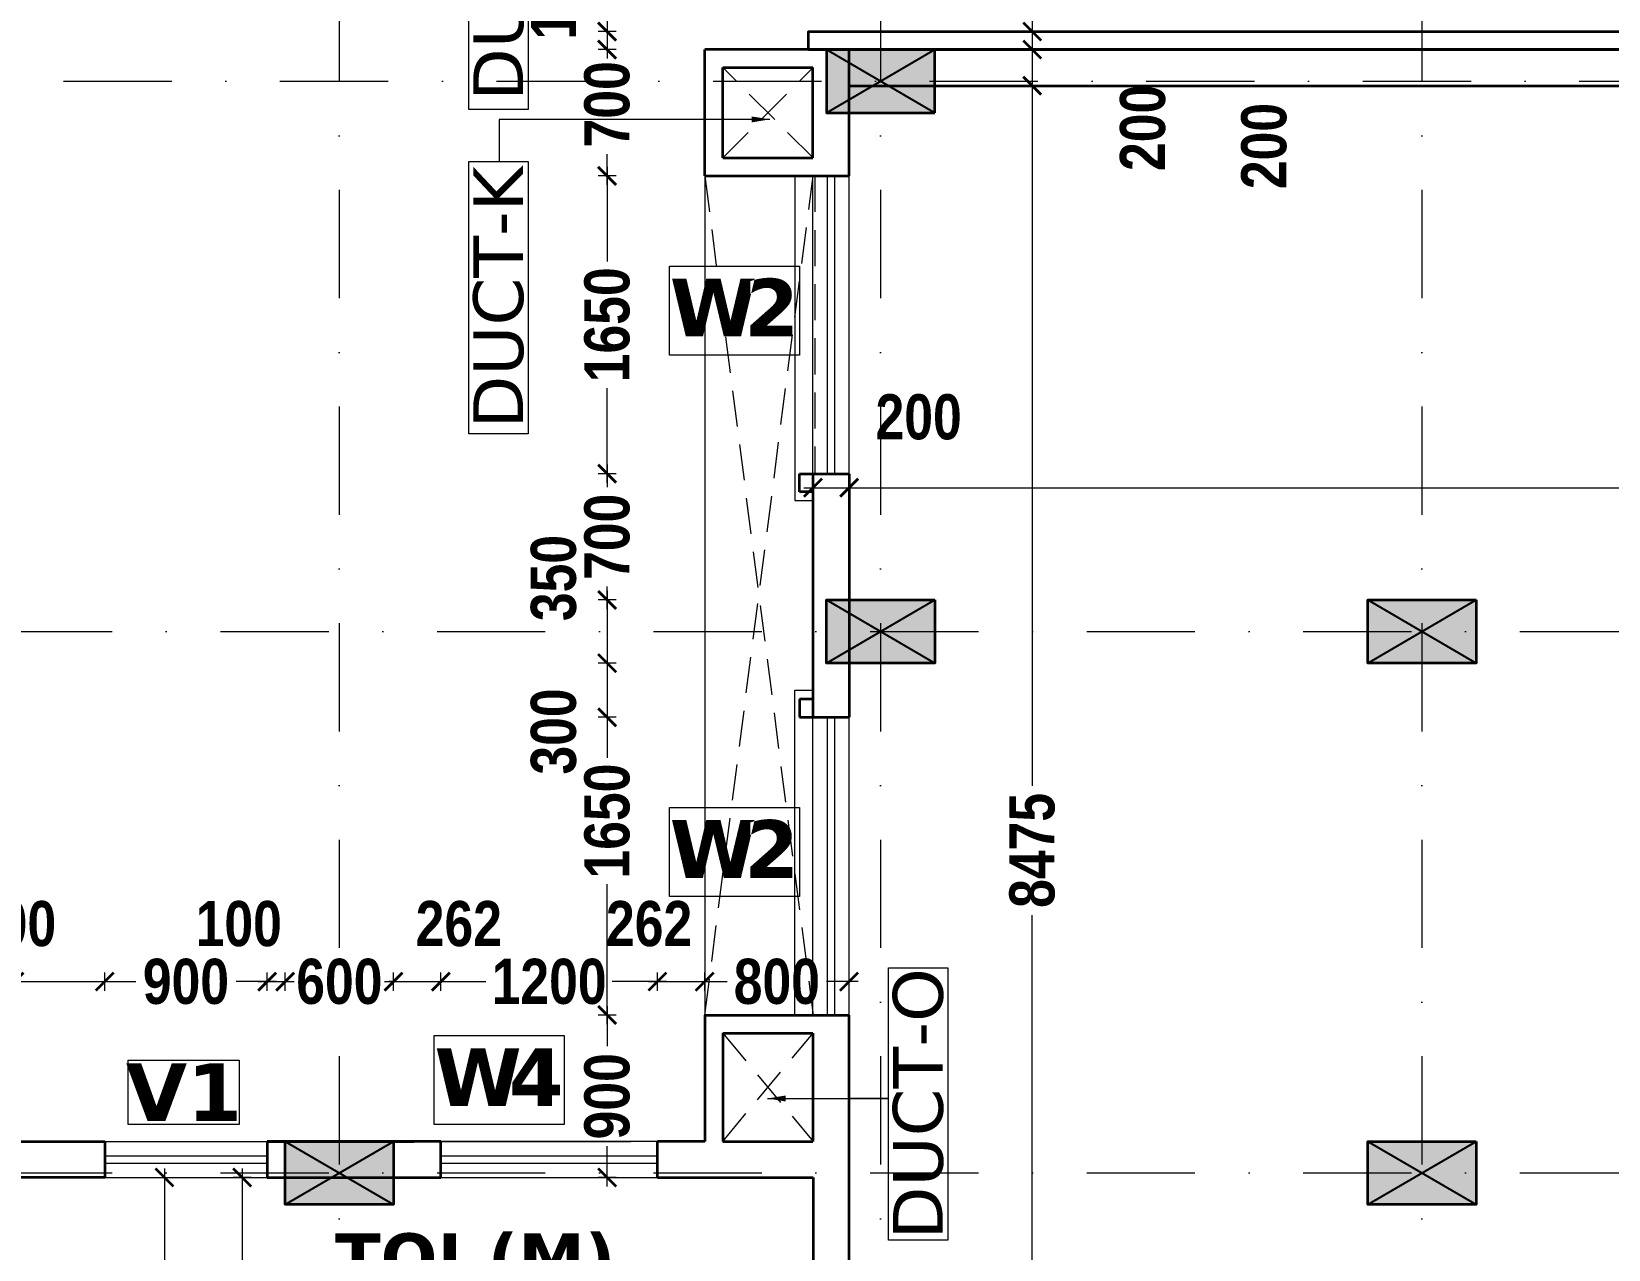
# Model space of a CAD drawing. Header units: millimetres. Extents: x -3092155 to 4513934, y -12317808 to 1850003.
# Drawn here: x -443220 to -434481, y -5722175 to -5715426 of the extents above; entities that cross this region are included whole.
import ezdxf

# ---------------------------------------------------------------- set-up
doc = ezdxf.new("R2010")
doc.units = ezdxf.units.MM
doc.header["$LTSCALE"] = 2
doc.header["$MEASUREMENT"] = 0
doc.header["$PDMODE"] = 34
doc.header["$PDSIZE"] = 500
doc.linetypes.add('DASHDOT', pattern=[1, 0.5, -0.25, 0, -0.25])
doc.linetypes.add('DASHED2', pattern=[0.375, 0.25, -0.125])
for name, color, linetype, lineweight in [('coloumn', 10, 'Continuous', 35), ('cornice', 12, 'Continuous', 25), ('D DIM', 250, 'Continuous', 9), ('DUCT', 37, 'Continuous', 35), ('expen. jt.', 130, 'Continuous', 35), ('glass', 5, 'Continuous', 15), ('GRID', 251, 'DASHDOT', 5), ('SILL', 74, 'Continuous', 9), ('TEXT', 7, 'Continuous', 13), ('VENTI', 162, 'Continuous', 5), ('W2', 162, 'Continuous', 5), ('w4', 162, 'Continuous', 5), ('WAll', 250, 'Continuous', 35)]:
    doc.layers.add(name, color=color, linetype=linetype, lineweight=lineweight)
doc.layers.add('DOT', color=7, linetype='DASHED2', lineweight=0, true_color=0x89067c)
doc.layers.add('duct text', color=7, linetype='Continuous', lineweight=5, true_color=0x30182a)
doc.styles.add('door', font='arial.ttf', dxfattribs={"height": 70})
doc.styles.add('INNER DIM', font='ARIALNB.TTF', dxfattribs={"height": 250})
doc.styles.add('style2', font='verdana.ttf')
doc.dimstyles.new('DOOR', dxfattribs={"dimtxt": 100, "dimasz": 100, "dimexe": 25, "dimexo": 50, "dimgap": 25, "dimtad": 0, "dimtih": 1, "dimtoh": 1, "dimdec": 0, "dimzin": 3, "dimdsep": 46, "dimtxsty": 'door', "dimblk": 'OBLIQUE', "dimcen": 200, "dimclrd": 256, "dimclre": 256, "dimclrt": 256, "dimadec": 0, "dimazin": 0, "dimtfac": 1, "dimtdec": 0, "dimtofl": 0, "dimtmove": 2, "dimatfit": 3, "dimfxl": 300, "dimfxlon": 1, "dimfrac": 1, "dimtolj": 1, "dimtzin": 0, "dimlwd": -1, "dimlwe": -1, "dimarcsym": 0})
doc.dimstyles.new('INNER DIM', dxfattribs={"dimscale": 0, "dimtxt": 250, "dimasz": 100, "dimexe": 50, "dimexo": 50, "dimgap": 50, "dimtad": 0, "dimdec": 0, "dimzin": 0, "dimdsep": 46, "dimtxsty": 'INNER DIM', "dimblk": 'ARCHTICK', "dimcen": 100, "dimdle": 50, "dimclrd": 256, "dimclre": 256, "dimclrt": 256, "dimadec": 0, "dimazin": 0, "dimtfac": 1, "dimtdec": 0, "dimtix": 1, "dimtmove": 2, "dimatfit": 3, "dimfxl": 50, "dimfxlon": 1, "dimtolj": 1, "dimtzin": 0, "dimlwd": -1, "dimlwe": -1, "dimarcsym": 1})

# ---------------------------------------------------------------- blocks, each defined once
blk = doc.blocks.new('_ArchTick')
at = {"color": 0, "linetype": 'ByBlock', "const_width": 0.15}
blk.add_lwpolyline([(-0.5, -0.5), (0.5, 0.5)], dxfattribs=at)
blk = doc.blocks.new('*D149')
at = {"layer": 'D DIM', "ltscale": 100, "transparency": 16777216}
for p, q in [((-440030, -5716176.2), (-440030, -5716701)), ((-439980, -5716226.2), (-440080, -5716226.2)), ((-440030, -5717926.2), (-440030, -5717401.5)), ((-439980, -5717876.2), (-440080, -5717876.2))]:
    blk.add_line(p, q, dxfattribs=at)
at = {"layer": 'Defpoints', "color": 0, "lineweight": 50, "ltscale": 100, "transparency": 16777216}
for p in [(-439488.5, -5716226.2), (-440030, -5717876.2), (-438888.9, -5717876.2)]:
    blk.add_point(p, dxfattribs=at)
at = {"layer": 'D DIM', "ltscale": 100, "transparency": 16777216, "xscale": 100, "yscale": 100, "zscale": 100}
for p, rotation in [((-440030, -5716226.2), 90), ((-440030, -5717876.2), 270)]:
    blk.add_blockref('_ArchTick', p, dxfattribs=dict(at, rotation=rotation))
at = {"layer": 'D DIM', "ltscale": 100, "transparency": 16777216, "insert": (-440030, -5717051.2), "char_height": 250, "attachment_point": 5, "rotation": 90, "style": 'INNER DIM'}
blk.add_mtext('\\A1;1650', dxfattribs=at)
blk = doc.blocks.new('*D150')
at = {"layer": 'D DIM', "ltscale": 100, "transparency": 16777216}
for p, q in [((-440030, -5717826.2), (-440030, -5717950.4)), ((-439980, -5717876.2), (-440080, -5717876.2)), ((-440030, -5718626.2), (-440030, -5718502.1)), ((-439980, -5718576.2), (-440080, -5718576.2))]:
    blk.add_line(p, q, dxfattribs=at)
at = {"layer": 'Defpoints', "color": 0, "lineweight": 50, "ltscale": 100, "transparency": 16777216}
for p in [(-438888.9, -5717876.2), (-440030, -5718576.2), (-438813.5, -5718576.2)]:
    blk.add_point(p, dxfattribs=at)
at = {"layer": 'D DIM', "ltscale": 100, "transparency": 16777216, "xscale": 100, "yscale": 100, "zscale": 100}
for p, rotation in [((-440030, -5717876.2), 90), ((-440030, -5718576.2), 270)]:
    blk.add_blockref('_ArchTick', p, dxfattribs=dict(at, rotation=rotation))
at = {"layer": 'D DIM', "ltscale": 100, "transparency": 16777216, "insert": (-440030, -5718226.2), "char_height": 250, "attachment_point": 5, "rotation": 90, "style": 'INNER DIM'}
blk.add_mtext('\\A1;700', dxfattribs=at)
blk = doc.blocks.new('*D151')
at = {"layer": 'D DIM', "ltscale": 100, "transparency": 16777216}
for p, q in [((-440030, -5718526.2), (-440030, -5718976.2)), ((-439980, -5718576.2), (-440080, -5718576.2)), ((-439980, -5718926.2), (-440080, -5718926.2))]:
    blk.add_line(p, q, dxfattribs=at)
at = {"layer": 'Defpoints', "color": 0, "lineweight": 50, "ltscale": 100, "transparency": 16777216}
for p in [(-438813.5, -5718576.2), (-440030, -5718926.2), (-438813.5, -5718926.2)]:
    blk.add_point(p, dxfattribs=at)
at = {"layer": 'D DIM', "ltscale": 100, "transparency": 16777216, "xscale": 100, "yscale": 100, "zscale": 100}
for p, rotation in [((-440030, -5718576.2), 90), ((-440030, -5718926.2), 270)]:
    blk.add_blockref('_ArchTick', p, dxfattribs=dict(at, rotation=rotation))
at = {"layer": 'D DIM', "ltscale": 100, "transparency": 16777216, "insert": (-440326.3, -5718454.5), "char_height": 250, "attachment_point": 5, "rotation": 90, "style": 'INNER DIM'}
blk.add_mtext('\\A1;350', dxfattribs=at)
blk = doc.blocks.new('*D152')
at = {"layer": 'D DIM', "ltscale": 100, "transparency": 16777216}
for p, q in [((-440030, -5718876.2), (-440030, -5719276.2)), ((-439980, -5718926.2), (-440080, -5718926.2)), ((-439980, -5719226.2), (-440080, -5719226.2))]:
    blk.add_line(p, q, dxfattribs=at)
at = {"layer": 'Defpoints', "color": 0, "lineweight": 50, "ltscale": 100, "transparency": 16777216}
for p in [(-438813.5, -5718926.2), (-440030, -5719226.2), (-438888.5, -5719226.2)]:
    blk.add_point(p, dxfattribs=at)
at = {"layer": 'D DIM', "ltscale": 100, "transparency": 16777216, "xscale": 100, "yscale": 100, "zscale": 100}
for p, rotation in [((-440030, -5718926.2), 90), ((-440030, -5719226.2), 270)]:
    blk.add_blockref('_ArchTick', p, dxfattribs=dict(at, rotation=rotation))
at = {"layer": 'D DIM', "ltscale": 100, "transparency": 16777216, "insert": (-440326.3, -5719304.9), "char_height": 250, "attachment_point": 5, "rotation": 90, "style": 'INNER DIM'}
blk.add_mtext('\\A1;300', dxfattribs=at)
blk = doc.blocks.new('*D153')
at = {"layer": 'D DIM', "ltscale": 100, "transparency": 16777216}
for p, q in [((-439980, -5719226.2), (-440080, -5719226.2)), ((-440030, -5719176.2), (-440030, -5719451)), ((-440030, -5720926.2), (-440030, -5720151.5)), ((-439980, -5720876.2), (-440080, -5720876.2))]:
    blk.add_line(p, q, dxfattribs=at)
at = {"layer": 'Defpoints', "color": 0, "lineweight": 50, "ltscale": 100, "transparency": 16777216}
for p in [(-438888.5, -5719226.2), (-440030, -5720876.2), (-439488.5, -5720876.2)]:
    blk.add_point(p, dxfattribs=at)
at = {"layer": 'D DIM', "ltscale": 100, "transparency": 16777216, "xscale": 100, "yscale": 100, "zscale": 100}
for p, rotation in [((-440030, -5719226.2), 90), ((-440030, -5720876.2), 270)]:
    blk.add_blockref('_ArchTick', p, dxfattribs=dict(at, rotation=rotation))
at = {"layer": 'D DIM', "ltscale": 100, "transparency": 16777216, "insert": (-440030, -5719801.2), "char_height": 250, "attachment_point": 5, "rotation": 90, "style": 'INNER DIM'}
blk.add_mtext('\\A1;1650', dxfattribs=at)
blk = doc.blocks.new('*D154')
at = {"layer": 'D DIM', "ltscale": 100, "transparency": 16777216}
for p, q in [((-440030, -5715376.2), (-440030, -5715576.2)), ((-439980, -5715426.2), (-440080, -5715426.2)), ((-439980, -5715526.2), (-440080, -5715526.2))]:
    blk.add_line(p, q, dxfattribs=at)
at = {"layer": 'Defpoints', "color": 0, "lineweight": 50, "ltscale": 100, "transparency": 16777216}
for p in [(-439488.5, -5715426.2), (-440030, -5715526.2), (-439488.5, -5715526.2)]:
    blk.add_point(p, dxfattribs=at)
at = {"layer": 'D DIM', "ltscale": 100, "transparency": 16777216, "xscale": 100, "yscale": 100, "zscale": 100}
for p, rotation in [((-440030, -5715426.2), 90), ((-440030, -5715526.2), 270)]:
    blk.add_blockref('_ArchTick', p, dxfattribs=dict(at, rotation=rotation))
at = {"layer": 'D DIM', "ltscale": 100, "transparency": 16777216, "insert": (-440326.3, -5715232.4), "char_height": 250, "attachment_point": 5, "rotation": 90, "style": 'INNER DIM'}
blk.add_mtext('\\A1;100', dxfattribs=at)
blk = doc.blocks.new('*D640')
at = {"layer": 'D DIM', "ltscale": 100, "transparency": 16777216}
for p, q in [((-443314.7, -5720741.1), (-443314.7, -5720641.1)), ((-442814.3, -5720741.1), (-442814.3, -5720641.1)), ((-443364.7, -5720691.1), (-442764.3, -5720691.1))]:
    blk.add_line(p, q, dxfattribs=at)
at = {"layer": 'Defpoints', "color": 0, "lineweight": 50, "ltscale": 100, "transparency": 16777216}
for p in [(-442814.3, -5720691.1), (-443314.7, -5721576.2), (-442814.3, -5721576.2)]:
    blk.add_point(p, dxfattribs=at)
at = {"layer": 'D DIM', "ltscale": 100, "transparency": 16777216, "xscale": 100, "yscale": 100, "zscale": 100, "rotation": 180}
blk.add_blockref('_ArchTick', (-443314.7, -5720691.1), dxfattribs=at)
at = {"layer": 'D DIM', "ltscale": 100, "transparency": 16777216, "xscale": 100, "yscale": 100, "zscale": 100}
blk.add_blockref('_ArchTick', (-442814.3, -5720691.1), dxfattribs=at)
at = {"layer": 'D DIM', "ltscale": 100, "transparency": 16777216, "insert": (-443322.4, -5720371), "char_height": 250, "attachment_point": 5, "style": 'INNER DIM'}
blk.add_mtext('\\A1;500', dxfattribs=at)
blk = doc.blocks.new('*D641')
at = {"layer": 'D DIM', "ltscale": 100, "transparency": 16777216}
for p, q in [((-442814.3, -5720741.1), (-442814.3, -5720641.1)), ((-441914.3, -5720741.1), (-441914.3, -5720641.1)), ((-442864.3, -5720691.1), (-442641.7, -5720691.1)), ((-441864.3, -5720691.1), (-442086.9, -5720691.1))]:
    blk.add_line(p, q, dxfattribs=at)
at = {"layer": 'Defpoints', "color": 0, "lineweight": 50, "ltscale": 100, "transparency": 16777216}
for p in [(-441914.3, -5720691.1), (-442814.3, -5721576.2), (-441914.3, -5721576.2)]:
    blk.add_point(p, dxfattribs=at)
at = {"layer": 'D DIM', "ltscale": 100, "transparency": 16777216, "xscale": 100, "yscale": 100, "zscale": 100, "rotation": 180}
blk.add_blockref('_ArchTick', (-442814.3, -5720691.1), dxfattribs=at)
at = {"layer": 'D DIM', "ltscale": 100, "transparency": 16777216, "xscale": 100, "yscale": 100, "zscale": 100}
blk.add_blockref('_ArchTick', (-441914.3, -5720691.1), dxfattribs=at)
at = {"layer": 'D DIM', "ltscale": 100, "transparency": 16777216, "insert": (-442364.3, -5720691.1), "char_height": 250, "attachment_point": 5, "style": 'INNER DIM'}
blk.add_mtext('\\A1;900', dxfattribs=at)
blk = doc.blocks.new('*D642')
at = {"layer": 'D DIM', "ltscale": 100, "transparency": 16777216}
for p, q in [((-441914.3, -5720741.1), (-441914.3, -5720641.1)), ((-441814.3, -5720741.1), (-441814.3, -5720641.1)), ((-441964.3, -5720691.1), (-441764.3, -5720691.1))]:
    blk.add_line(p, q, dxfattribs=at)
at = {"layer": 'Defpoints', "color": 0, "lineweight": 50, "ltscale": 100, "transparency": 16777216}
for p in [(-441814.3, -5720691.1), (-441914.3, -5721576.2), (-441814.3, -5721576.2)]:
    blk.add_point(p, dxfattribs=at)
at = {"layer": 'D DIM', "ltscale": 100, "transparency": 16777216, "xscale": 100, "yscale": 100, "zscale": 100, "rotation": 180}
blk.add_blockref('_ArchTick', (-441914.3, -5720691.1), dxfattribs=at)
at = {"layer": 'D DIM', "ltscale": 100, "transparency": 16777216, "xscale": 100, "yscale": 100, "zscale": 100}
blk.add_blockref('_ArchTick', (-441814.3, -5720691.1), dxfattribs=at)
at = {"layer": 'D DIM', "ltscale": 100, "transparency": 16777216, "insert": (-442071.7, -5720371), "char_height": 250, "attachment_point": 5, "style": 'INNER DIM'}
blk.add_mtext('\\A1;100', dxfattribs=at)
blk = doc.blocks.new('*D171')
at = {"layer": 'D DIM', "ltscale": 100, "transparency": 16777216}
for p, q in [((-441814.3, -5720741.1), (-441814.3, -5720641.1)), ((-441214.3, -5720741.1), (-441214.3, -5720641.1)), ((-441814.3, -5720691.1), (-441790.2, -5720691.1)), ((-441214.3, -5720691.1), (-441238.4, -5720691.1))]:
    blk.add_line(p, q, dxfattribs=at)
at = {"layer": 'Defpoints', "color": 0, "lineweight": 50, "ltscale": 100, "transparency": 16777216}
for p in [(-441214.3, -5720691.1), (-441814.3, -5721576.2), (-441214.3, -5721576.2)]:
    blk.add_point(p, dxfattribs=at)
at = {"layer": 'D DIM', "ltscale": 100, "transparency": 16777216, "insert": (-441514.3, -5720691.1), "char_height": 250, "attachment_point": 5, "style": 'INNER DIM'}
blk.add_mtext('\\A1;600', dxfattribs=at)
blk = doc.blocks.new('*D643')
at = {"layer": 'D DIM', "ltscale": 100, "transparency": 16777216}
for p, q in [((-441214.3, -5720741.1), (-441214.3, -5720641.1)), ((-440951.8, -5720741.1), (-440951.8, -5720641.1)), ((-441264.3, -5720691.1), (-440901.8, -5720691.1))]:
    blk.add_line(p, q, dxfattribs=at)
at = {"layer": 'Defpoints', "color": 0, "lineweight": 50, "ltscale": 100, "transparency": 16777216}
for p in [(-440951.8, -5720691.1), (-441214.3, -5721576.2), (-440951.8, -5721576.2)]:
    blk.add_point(p, dxfattribs=at)
at = {"layer": 'D DIM', "ltscale": 100, "transparency": 16777216, "xscale": 100, "yscale": 100, "zscale": 100, "rotation": 180}
blk.add_blockref('_ArchTick', (-441214.3, -5720691.1), dxfattribs=at)
at = {"layer": 'D DIM', "ltscale": 100, "transparency": 16777216, "xscale": 100, "yscale": 100, "zscale": 100}
blk.add_blockref('_ArchTick', (-440951.8, -5720691.1), dxfattribs=at)
at = {"layer": 'D DIM', "ltscale": 100, "transparency": 16777216, "insert": (-440852.3, -5720371), "char_height": 250, "attachment_point": 5, "style": 'INNER DIM'}
blk.add_mtext('\\A1;262', dxfattribs=at)
blk = doc.blocks.new('*D644')
at = {"layer": 'D DIM', "ltscale": 100, "transparency": 16777216}
for p, q in [((-440951.8, -5720741.1), (-440951.8, -5720641.1)), ((-439751.8, -5720741.1), (-439751.8, -5720641.1)), ((-441001.8, -5720691.1), (-440702, -5720691.1)), ((-439701.8, -5720691.1), (-440001.6, -5720691.1))]:
    blk.add_line(p, q, dxfattribs=at)
at = {"layer": 'Defpoints', "color": 0, "lineweight": 50, "ltscale": 100, "transparency": 16777216}
for p in [(-439751.8, -5720691.1), (-440951.8, -5721576.2), (-439751.8, -5721576.2)]:
    blk.add_point(p, dxfattribs=at)
at = {"layer": 'D DIM', "ltscale": 100, "transparency": 16777216, "xscale": 100, "yscale": 100, "zscale": 100, "rotation": 180}
blk.add_blockref('_ArchTick', (-440951.8, -5720691.1), dxfattribs=at)
at = {"layer": 'D DIM', "ltscale": 100, "transparency": 16777216, "xscale": 100, "yscale": 100, "zscale": 100}
blk.add_blockref('_ArchTick', (-439751.8, -5720691.1), dxfattribs=at)
at = {"layer": 'D DIM', "ltscale": 100, "transparency": 16777216, "insert": (-440351.8, -5720691.1), "char_height": 250, "attachment_point": 5, "style": 'INNER DIM'}
blk.add_mtext('\\A1;1200', dxfattribs=at)
blk = doc.blocks.new('*D645')
at = {"layer": 'D DIM', "ltscale": 100, "transparency": 16777216}
for p, q in [((-439751.8, -5720741.1), (-439751.8, -5720641.1)), ((-439489.7, -5720741.1), (-439489.7, -5720641.1)), ((-439801.8, -5720691.1), (-439439.7, -5720691.1))]:
    blk.add_line(p, q, dxfattribs=at)
at = {"layer": 'Defpoints', "color": 0, "lineweight": 50, "ltscale": 100, "transparency": 16777216}
for p in [(-439489.7, -5720691.1), (-439751.8, -5721576.2), (-439489.7, -5721576.2)]:
    blk.add_point(p, dxfattribs=at)
at = {"layer": 'D DIM', "ltscale": 100, "transparency": 16777216, "xscale": 100, "yscale": 100, "zscale": 100, "rotation": 180}
blk.add_blockref('_ArchTick', (-439751.8, -5720691.1), dxfattribs=at)
at = {"layer": 'D DIM', "ltscale": 100, "transparency": 16777216, "xscale": 100, "yscale": 100, "zscale": 100}
blk.add_blockref('_ArchTick', (-439489.7, -5720691.1), dxfattribs=at)
at = {"layer": 'D DIM', "ltscale": 100, "transparency": 16777216, "insert": (-439797.7, -5720371), "char_height": 250, "attachment_point": 5, "style": 'INNER DIM'}
blk.add_mtext('\\A1;262', dxfattribs=at)
blk = doc.blocks.new('TGTG')
at = {"layer": 'W2', "lineweight": 15, "ltscale": 0.1}
for p, q in [((-1113180.4, -7689731.8), (-1112459.8, -7689731.8)), ((-1113180.4, -7690225.8), (-1113180.4, -7689731.8)), ((-1112459.8, -7689731.8), (-1112459.8, -7690225.8)), ((-1112459.8, -7690225.8), (-1113180.4, -7690225.8))]:
    blk.add_line(p, q, dxfattribs=at)
at = {"layer": 'W2', "ltscale": 100, "insert": (-1113179.2, -7689802.3), "char_height": 320, "width": 715.003, "attachment_point": 1, "style": 'style2'}
blk.add_mtext('{\\fVerdana|b1|i0|c0|p34;\\T0.8;W2}', dxfattribs=at)
blk = doc.blocks.new('*D238')
at = {"layer": 'D DIM', "ltscale": 100, "transparency": 16777216}
for p, q in [((-438889.3, -5718003.9), (-438889.3, -5717903.9)), ((-438689.3, -5718003.9), (-438689.3, -5717903.9)), ((-438939.3, -5717953.9), (-438639.3, -5717953.9))]:
    blk.add_line(p, q, dxfattribs=at)
at = {"layer": 'Defpoints', "color": 0, "lineweight": 50, "ltscale": 100, "transparency": 16777216}
for p in [(-438689.3, -5717953.9), (-438889.3, -5718161.7), (-438689.3, -5718161.7)]:
    blk.add_point(p, dxfattribs=at)
at = {"layer": 'D DIM', "ltscale": 100, "transparency": 16777216, "xscale": 100, "yscale": 100, "zscale": 100, "rotation": 180}
blk.add_blockref('_ArchTick', (-438889.3, -5717953.9), dxfattribs=at)
at = {"layer": 'D DIM', "ltscale": 100, "transparency": 16777216, "xscale": 100, "yscale": 100, "zscale": 100}
blk.add_blockref('_ArchTick', (-438689.3, -5717953.9), dxfattribs=at)
at = {"layer": 'D DIM', "ltscale": 100, "transparency": 16777216, "insert": (-438304, -5717562.9), "char_height": 250, "attachment_point": 5, "style": 'INNER DIM'}
blk.add_mtext('\\A1;200', dxfattribs=at)
blk = doc.blocks.new('*D239')
at = {"layer": 'D DIM', "ltscale": 100, "transparency": 16777216}
for p, q in [((-438689.3, -5718003.9), (-438689.3, -5717903.9)), ((-425843.9, -5718003.9), (-425843.9, -5717903.9)), ((-438739.3, -5717953.9), (-432699.1, -5717953.9)), ((-425793.9, -5717953.9), (-431834.1, -5717953.9))]:
    blk.add_line(p, q, dxfattribs=at)
at = {"layer": 'Defpoints', "color": 0, "lineweight": 50, "ltscale": 100, "transparency": 16777216}
for p in [(-425843.9, -5717953.9), (-438689.3, -5718161.7), (-425843.9, -5718161.7)]:
    blk.add_point(p, dxfattribs=at)
at = {"layer": 'D DIM', "ltscale": 100, "transparency": 16777216, "xscale": 100, "yscale": 100, "zscale": 100, "rotation": 180}
blk.add_blockref('_ArchTick', (-438689.3, -5717953.9), dxfattribs=at)
at = {"layer": 'D DIM', "ltscale": 100, "transparency": 16777216, "xscale": 100, "yscale": 100, "zscale": 100}
blk.add_blockref('_ArchTick', (-425843.9, -5717953.9), dxfattribs=at)
at = {"layer": 'D DIM', "ltscale": 100, "transparency": 16777216, "insert": (-432266.6, -5717953.9), "char_height": 250, "attachment_point": 5, "style": 'INNER DIM'}
blk.add_mtext('\\A1;12845', dxfattribs=at)
blk = doc.blocks.new('*D730')
at = {"layer": 'D DIM', "ltscale": 100, "transparency": 16777216}
for p, q in [((-438689.1, 360.6), (-438689.1, 460.6)), ((998.8, 360.6), (998.8, 460.6)), ((1048.8, 410.6), (-438739.1, 410.6))]:
    blk.add_line(p, q, dxfattribs=at)
at = {"layer": 'Defpoints', "color": 0, "lineweight": 50, "ltscale": 100, "transparency": 16777216}
for p in [(-438689.1, 410.6), (998.8, 0), (-438689.1, -5723126.2)]:
    blk.add_point(p, dxfattribs=at)
at = {"layer": 'D DIM', "ltscale": 100, "transparency": 16777216, "xscale": 100, "yscale": 100, "zscale": 100, "rotation": 180}
blk.add_blockref('_ArchTick', (-438689.1, 410.6), dxfattribs=at)
at = {"layer": 'D DIM', "ltscale": 100, "transparency": 16777216, "xscale": 100, "yscale": 100, "zscale": 100}
blk.add_blockref('_ArchTick', (998.8, 410.6), dxfattribs=at)
at = {"layer": 'D DIM', "ltscale": 100, "transparency": 16777216, "insert": (1326.5, 835.2), "char_height": 250, "attachment_point": 5, "style": 'INNER DIM'}
blk.add_mtext('\\A1;439688', dxfattribs=at)
blk = doc.blocks.new('*D283')
at = {"layer": 'D DIM', "ltscale": 100, "transparency": 16777216}
for p, q in [((-437724.4, -5715226.2), (-437624.4, -5715226.2)), ((-437674.4, -5715176.2), (-437674.4, -5715476.2)), ((-437724.4, -5715426.2), (-437624.4, -5715426.2))]:
    blk.add_line(p, q, dxfattribs=at)
at = {"layer": 'Defpoints', "color": 0, "lineweight": 50, "ltscale": 100, "transparency": 16777216}
for p in [(-438139.3, -5715226.2), (-438139.3, -5715426.2), (-437674.4, -5715426.2)]:
    blk.add_point(p, dxfattribs=at)
at = {"layer": 'D DIM', "ltscale": 100, "transparency": 16777216, "xscale": 100, "yscale": 100, "zscale": 100}
for p, rotation in [((-437674.4, -5715226.2), 90), ((-437674.4, -5715426.2), 270)]:
    blk.add_blockref('_ArchTick', p, dxfattribs=dict(at, rotation=rotation))
at = {"layer": 'D DIM', "ltscale": 100, "transparency": 16777216, "insert": (-436389.6, -5716060.6), "char_height": 250, "attachment_point": 5, "rotation": 90, "style": 'INNER DIM'}
blk.add_mtext('\\A1;200', dxfattribs=at)
blk = doc.blocks.new('*D284')
at = {"layer": 'D DIM', "ltscale": 100, "transparency": 16777216}
for p, q in [((-437674.4, -5715476.2), (-437674.4, -5715776.2)), ((-437724.4, -5715526.2), (-437624.4, -5715526.2)), ((-437724.4, -5715726.2), (-437624.4, -5715726.2))]:
    blk.add_line(p, q, dxfattribs=at)
at = {"layer": 'Defpoints', "color": 0, "lineweight": 50, "ltscale": 100, "transparency": 16777216}
for p in [(-438214.3, -5715526.2), (-438214.3, -5715726.2), (-437674.4, -5715726.2)]:
    blk.add_point(p, dxfattribs=at)
at = {"layer": 'D DIM', "ltscale": 100, "transparency": 16777216, "xscale": 100, "yscale": 100, "zscale": 100}
for p, rotation in [((-437674.4, -5715526.2), 90), ((-437674.4, -5715726.2), 270)]:
    blk.add_blockref('_ArchTick', p, dxfattribs=dict(at, rotation=rotation))
at = {"layer": 'D DIM', "ltscale": 100, "transparency": 16777216, "insert": (-437061.5, -5715960), "char_height": 250, "attachment_point": 5, "rotation": 90, "style": 'INNER DIM'}
blk.add_mtext('\\A1;200', dxfattribs=at)
blk = doc.blocks.new('*D754')
at = {"layer": 'D DIM', "ltscale": 100, "transparency": 16777216}
for p, q in [((-437724.4, -5715726.2), (-437624.4, -5715726.2)), ((-437674.4, -5715676.2), (-437674.4, -5719605.4)), ((-437674.4, -5724251.2), (-437674.4, -5720322.1)), ((-437724.4, -5724201.2), (-437624.4, -5724201.2))]:
    blk.add_line(p, q, dxfattribs=at)
at = {"layer": 'Defpoints', "color": 0, "lineweight": 50, "ltscale": 100, "transparency": 16777216}
for p in [(-438214.3, -5715726.2), (-438689.3, -5724201.2), (-437674.4, -5724201.2)]:
    blk.add_point(p, dxfattribs=at)
at = {"layer": 'D DIM', "ltscale": 100, "transparency": 16777216, "xscale": 100, "yscale": 100, "zscale": 100}
for p, rotation in [((-437674.4, -5715726.2), 90), ((-437674.4, -5724201.2), 270)]:
    blk.add_blockref('_ArchTick', p, dxfattribs=dict(at, rotation=rotation))
at = {"layer": 'D DIM', "ltscale": 100, "transparency": 16777216, "insert": (-437674.4, -5719963.7), "char_height": 250, "attachment_point": 5, "rotation": 90, "style": 'INNER DIM'}
blk.add_mtext('\\A1;8475', dxfattribs=at)
blk = doc.blocks.new('*D810')
at = {"layer": 'D DIM', "ltscale": 100, "transparency": 16777216}
for p, q in [((-442533.5, -5721776.2), (-442433.5, -5721776.2)), ((-442483.5, -5721726.2), (-442483.5, -5722878.1)), ((-442483.5, -5724751.2), (-442483.5, -5723599.4)), ((-442533.5, -5724701.2), (-442433.5, -5724701.2))]:
    blk.add_line(p, q, dxfattribs=at)
at = {"layer": 'Defpoints', "color": 0, "lineweight": 50, "ltscale": 100, "transparency": 16777216}
for p in [(-442814.3, -5721776.2), (-442813.9, -5724701.2), (-442483.5, -5724701.2)]:
    blk.add_point(p, dxfattribs=at)
at = {"layer": 'D DIM', "ltscale": 100, "transparency": 16777216, "xscale": 100, "yscale": 100, "zscale": 100}
for p, rotation in [((-442483.5, -5721776.2), 90), ((-442483.5, -5724701.2), 270)]:
    blk.add_blockref('_ArchTick', p, dxfattribs=dict(at, rotation=rotation))
at = {"layer": 'D DIM', "ltscale": 100, "transparency": 16777216, "insert": (-442483.5, -5723238.7), "char_height": 250, "attachment_point": 5, "rotation": 90, "style": 'INNER DIM'}
blk.add_mtext('\\A1;2925', dxfattribs=at)
blk = doc.blocks.new('*D820')
at = {"layer": 'D DIM', "ltscale": 100, "transparency": 16777216}
for p, q in [((-442002.8, -5721776.2), (-442102.8, -5721776.2)), ((-442052.8, -5721726.2), (-442052.8, -5723795.8)), ((-442052.8, -5727776.2), (-442052.8, -5724506.1)), ((-442002.8, -5727726.2), (-442102.8, -5727726.2))]:
    blk.add_line(p, q, dxfattribs=at)
at = {"layer": 'Defpoints', "color": 0, "lineweight": 50, "ltscale": 100, "transparency": 16777216}
for p in [(-441914.7, -5721776.2), (-442052.8, -5727726.2), (-441914.3, -5727726.2)]:
    blk.add_point(p, dxfattribs=at)
at = {"layer": 'D DIM', "ltscale": 100, "transparency": 16777216, "xscale": 100, "yscale": 100, "zscale": 100}
for p, rotation in [((-442052.8, -5721776.2), 90), ((-442052.8, -5727726.2), 270)]:
    blk.add_blockref('_ArchTick', p, dxfattribs=dict(at, rotation=rotation))
at = {"layer": 'D DIM', "ltscale": 100, "transparency": 16777216, "insert": (-442052.8, -5724151), "char_height": 250, "attachment_point": 5, "rotation": 90, "style": 'INNER DIM'}
blk.add_mtext('\\A1;5950', dxfattribs=at)
blk = doc.blocks.new('*D848')
at = {"layer": 'D DIM', "ltscale": 100, "transparency": 16777216}
for p, q in [((-440030.4, -5714776.2), (-440030.4, -5714676.2)), ((-439980.4, -5714776.2), (-440080.4, -5714776.2)), ((-440030.4, -5714776.2), (-440030.4, -5715426.2)), ((-439980.4, -5715426.2), (-440080.4, -5715426.2)), ((-440030.4, -5715426.2), (-440030.4, -5715526.2))]:
    blk.add_line(p, q, dxfattribs=at)
at = {"layer": 'Defpoints', "color": 0, "lineweight": 50, "ltscale": 100, "transparency": 16777216}
for p in [(-439489.7, -5714776.2), (-440030.4, -5715426.2), (-439489.7, -5715426.2)]:
    blk.add_point(p, dxfattribs=at)
at = {"layer": 'D DIM', "ltscale": 100, "transparency": 16777216, "xscale": 100, "yscale": 100, "zscale": 100}
for p, rotation in [((-440030.4, -5714776.2), 270), ((-440030.4, -5715426.2), 90)]:
    blk.add_blockref('_ArchTick', p, dxfattribs=dict(at, rotation=rotation))
at = {"layer": 'D DIM', "ltscale": 100, "transparency": 16777216, "insert": (-440030.4, -5715018.7), "char_height": 250, "attachment_point": 5, "rotation": 90, "style": 'INNER DIM'}
blk.add_mtext('\\A1;650', dxfattribs=at)
blk = doc.blocks.new('*D849')
at = {"layer": 'D DIM', "ltscale": 100, "transparency": 16777216}
for p, q in [((-440030.4, -5715476.2), (-440030.4, -5715553.7)), ((-439980.4, -5715526.2), (-440080.4, -5715526.2)), ((-440030.4, -5716276.2), (-440030.4, -5716105.4)), ((-439980.4, -5716226.2), (-440080.4, -5716226.2))]:
    blk.add_line(p, q, dxfattribs=at)
at = {"layer": 'Defpoints', "color": 0, "lineweight": 50, "ltscale": 100, "transparency": 16777216}
for p in [(-440030.4, -5715526.2), (-439489.7, -5715526.2), (-439489.7, -5716226.2)]:
    blk.add_point(p, dxfattribs=at)
at = {"layer": 'D DIM', "ltscale": 100, "transparency": 16777216, "xscale": 100, "yscale": 100, "zscale": 100}
for p, rotation in [((-440030.4, -5715526.2), 90), ((-440030.4, -5716226.2), 270)]:
    blk.add_blockref('_ArchTick', p, dxfattribs=dict(at, rotation=rotation))
at = {"layer": 'D DIM', "ltscale": 100, "transparency": 16777216, "insert": (-440030.4, -5715829.5), "char_height": 250, "attachment_point": 5, "rotation": 90, "style": 'INNER DIM'}
blk.add_mtext('\\A1;700', dxfattribs=at)
blk = doc.blocks.new('*D850')
at = {"layer": 'D DIM', "ltscale": 100, "transparency": 16777216}
for p, q in [((-439489.7, -5720741.1), (-439489.7, -5720641.1)), ((-438689.9, -5720741.1), (-438689.9, -5720641.1)), ((-439539.7, -5720691.1), (-439365.8, -5720691.1)), ((-438639.9, -5720691.1), (-438813.7, -5720691.1))]:
    blk.add_line(p, q, dxfattribs=at)
at = {"layer": 'Defpoints', "color": 0, "lineweight": 50, "ltscale": 100, "transparency": 16777216}
for p in [(-438689.9, -5720691.1), (-439489.7, -5720876.2), (-438689.9, -5720876.2)]:
    blk.add_point(p, dxfattribs=at)
at = {"layer": 'D DIM', "ltscale": 100, "transparency": 16777216, "xscale": 100, "yscale": 100, "zscale": 100, "rotation": 180}
blk.add_blockref('_ArchTick', (-439489.7, -5720691.1), dxfattribs=at)
at = {"layer": 'D DIM', "ltscale": 100, "transparency": 16777216, "xscale": 100, "yscale": 100, "zscale": 100}
blk.add_blockref('_ArchTick', (-438689.9, -5720691.1), dxfattribs=at)
at = {"layer": 'D DIM', "ltscale": 100, "transparency": 16777216, "insert": (-439089.8, -5720691.1), "char_height": 250, "attachment_point": 5, "style": 'INNER DIM'}
blk.add_mtext('\\A1;800', dxfattribs=at)
blk = doc.blocks.new('*D369')
at = {"layer": 'D DIM', "ltscale": 100, "transparency": 16777216}
for p, q in [((-440030, -5720826.2), (-440030, -5721048.8)), ((-439980, -5720876.2), (-440080, -5720876.2)), ((-440030, -5721826.2), (-440030, -5721603.6)), ((-439980, -5721776.2), (-440080, -5721776.2))]:
    blk.add_line(p, q, dxfattribs=at)
at = {"layer": 'Defpoints', "color": 0, "lineweight": 50, "ltscale": 100, "transparency": 16777216}
for p in [(-439489.3, -5720876.2), (-440030, -5721776.2), (-439489.3, -5721776.2)]:
    blk.add_point(p, dxfattribs=at)
at = {"layer": 'D DIM', "ltscale": 100, "transparency": 16777216, "xscale": 100, "yscale": 100, "zscale": 100}
for p, rotation in [((-440030, -5720876.2), 90), ((-440030, -5721776.2), 270)]:
    blk.add_blockref('_ArchTick', p, dxfattribs=dict(at, rotation=rotation))
at = {"layer": 'D DIM', "ltscale": 100, "transparency": 16777216, "insert": (-440030, -5721326.2), "char_height": 250, "attachment_point": 5, "rotation": 90, "style": 'INNER DIM'}
blk.add_mtext('\\A1;900', dxfattribs=at)
blk = doc.blocks.new('F.F')
at = {"layer": 'coloumn', "ltscale": 100}
for points in [[(-210835.3, -5869206.2), (-210835.3, -5868856.2), (-211435.3, -5868856.2), (-211435.3, -5869206.2)], [(-210834.9, -5871906.2), (-210834.9, -5872256.2), (-211434.9, -5872256.2), (-211434.9, -5871906.2)], [(-207834.9, -5871906.2), (-207834.9, -5872256.2), (-208434.9, -5872256.2), (-208434.9, -5871906.2)], [(-213835.3, -5874906.2), (-213835.3, -5875256.2), (-214435.3, -5875256.2), (-214435.3, -5874906.2)], [(-207835.3, -5874906.2), (-207835.3, -5875256.2), (-208435.3, -5875256.2), (-208435.3, -5874906.2)]]:
    blk.add_hatch(color=256, dxfattribs=at).paths.add_polyline_path(points)
at = {"layer": 'coloumn', "lineweight": 25, "ltscale": 100}
for p, q in [((-211435.3, -5868856.2), (-210835.3, -5869206.2)), ((-211435.3, -5869206.2), (-210835.3, -5868856.2)), ((-211434.9, -5872256.2), (-210834.9, -5871906.2)), ((-211434.9, -5871906.2), (-210834.9, -5872256.2)), ((-208434.9, -5872256.2), (-207834.9, -5871906.2)), ((-208434.9, -5871906.2), (-207834.9, -5872256.2)), ((-214435.3, -5875256.2), (-213835.3, -5874906.2)), ((-214435.3, -5874906.2), (-213835.3, -5875256.2)), ((-208435.3, -5875256.2), (-207835.3, -5874906.2)), ((-208435.3, -5874906.2), (-207835.3, -5875256.2))]:
    blk.add_line(p, q, dxfattribs=at)
at = {"layer": 'coloumn', "ltscale": 100}
for points in [[(-210835.3, -5869206.2), (-210835.3, -5868856.2), (-211435.3, -5868856.2), (-211435.3, -5869206.2)], [(-210834.9, -5871906.2), (-210834.9, -5872256.2), (-211434.9, -5872256.2), (-211434.9, -5871906.2)], [(-207834.9, -5871906.2), (-207834.9, -5872256.2), (-208434.9, -5872256.2), (-208434.9, -5871906.2)], [(-213835.3, -5874906.2), (-213835.3, -5875256.2), (-214435.3, -5875256.2), (-214435.3, -5874906.2)], [(-207835.3, -5874906.2), (-207835.3, -5875256.2), (-208435.3, -5875256.2), (-208435.3, -5874906.2)]]:
    blk.add_lwpolyline(points, close=True, dxfattribs=at)
blk = doc.blocks.new('_Oblique')
at = {"color": 0, "linetype": 'ByBlock', "lineweight": -2}
blk.add_line((-0.5, -0.5), (0.5, 0.5), dxfattribs=at)
blk = doc.blocks.new('6yuj6kit')
at = {"layer": 'duct text', "ltscale": 0.1}
for points in [[(-152123.4, -5644445.8), (-152123.4, -5642937.4), (-151794.3, -5642937.4), (-151794.3, -5644445.8)], [(-152123.4, -5646242.2), (-152123.4, -5644733.8), (-151794.3, -5644733.8), (-151794.3, -5646242.2)], [(-149797.7, -5650710.1), (-149797.7, -5649201.7), (-149468.6, -5649201.7), (-149468.6, -5650710.1)]]:
    blk.add_lwpolyline(points, close=True, dxfattribs=at)
at = {"layer": 'duct text', "ltscale": 0.1, "char_height": 276.639, "width": 1547.237, "attachment_point": 5, "rotation": 90, "style": 'style2'}
for s, insert in [('\\pxt11;DUCT-L', (-151958.7, -5643690.2)), ('\\pxt11;DUCT-K', (-151958.7, -5645486.6)), ('\\pxt11;DUCT-O', (-149633, -5649954.5))]:
    blk.add_mtext(s, dxfattribs=dict(at, insert=insert))
at = {"layer": 'duct text', "ltscale": 0.1}
for points in [[(-150456.3, -5644500.4), (-151955.6, -5644500.4), (-151955.6, -5644733.8)], [(-150468.8, -5649925.8), (-149797.9, -5649925.8), (-150007.5, -5649925.8)]]:
    blk.add_leader(points, dimstyle='DOOR', dxfattribs=at)

msp = doc.modelspace()

# ---------------------------------------------------------------- linework, layer by layer
at = {"layer": 'DOT', "ltscale": 400}
for p, q in [((-438889.3, -5716126.2), (-439389.3, -5715626.2)), ((-439389.3, -5716126.2), (-438889.3, -5715626.2)), ((-439489.3, -5720876.2), (-438889.3, -5716226.2)), ((-439489.3, -5716226.2), (-438889.3, -5720876.2)), ((-438879, -5716226.2), (-438879, -5717876.2)), ((-439389.3, -5721576.2), (-438889.3, -5720976.2)), ((-439389.3, -5720976.2), (-438889.3, -5721576.2))]:
    msp.add_line(p, q, dxfattribs=at)
at = {"layer": 'DUCT', "ltscale": 100}
for p, q in [((-439489.7, -5716226.2), (-439489.7, -5715526.2)), ((-438689.7, -5715526.2), (-439489.7, -5715526.2)), ((-438689.7, -5716226.2), (-438689.7, -5715526.2)), ((-439389.7, -5715626.2), (-438889.7, -5715626.2)), ((-439389.7, -5716126.2), (-439389.7, -5715626.2)), ((-438889.7, -5716126.2), (-438889.7, -5715626.2)), ((-439389.7, -5716126.2), (-438889.7, -5716126.2)), ((-439489.7, -5716226.2), (-438689.7, -5716226.2)), ((-438964.7, -5717976.2), (-438964.7, -5717876.2)), ((-438964.7, -5717876.2), (-438889.7, -5717876.2)), ((-438889.7, -5717876.2), (-438889.7, -5719226.2)), ((-438889.7, -5717876.2), (-438689.7, -5717876.2)), ((-438689.7, -5717876.2), (-438689.7, -5719226.2)), ((-438889.7, -5717976.2), (-438964.7, -5717976.2)), ((-438889.7, -5719126.2), (-438964.7, -5719126.2)), ((-438964.7, -5719126.2), (-438964.7, -5719226.2)), ((-438964.7, -5719226.2), (-438889.7, -5719226.2)), ((-438889.7, -5719226.2), (-438689.7, -5719226.2)), ((-439489.7, -5720876.2), (-439489.7, -5721576.2)), ((-439489.7, -5720876.2), (-438689.9, -5720876.2)), ((-439389.7, -5720976.2), (-439389.7, -5721576.2)), ((-439389.7, -5720976.2), (-438889.7, -5720976.2)), ((-438889.7, -5720976.2), (-438889.7, -5721576.2)), ((-443314.7, -5721576.2), (-442814.3, -5721576.2)), ((-442814.3, -5721576.2), (-442814.3, -5721776.2)), ((-441914.3, -5721576.2), (-441099.7, -5721576.2)), ((-440951.8, -5721576.2), (-441914.3, -5721576.2)), ((-441914.3, -5721576.2), (-441914.3, -5721776.2)), ((-440951.8, -5721776.2), (-440951.8, -5721576.2)), ((-439751.8, -5721776.2), (-439751.8, -5721576.2)), ((-439489.7, -5721576.2), (-439751.8, -5721576.2)), ((-439389.7, -5721576.2), (-438889.7, -5721576.2)), ((-442814.3, -5721776.2), (-443314.7, -5721776.2)), ((-441914.3, -5721776.2), (-440951.8, -5721776.2)), ((-439751.8, -5721776.2), (-438889.3, -5721776.2))]:
    msp.add_line(p, q, dxfattribs=at)
at = {"layer": 'expen. jt.', "ltscale": 100}
msp.add_line((-438889.7, -5715426.2), (-393959.7, -5715426.2), dxfattribs=at)
msp.add_lwpolyline([(-393983.8, -5715526.2), (-438913.8, -5715526.2), (-438913.8, -5715426.2), (-393983.8, -5715426.2)], close=True, dxfattribs=at)
at = {"layer": 'glass', "ltscale": 100}
for p, q in [((-438808.9, -5717876.2), (-438808.9, -5716226.2)), ((-438768.9, -5717876.2), (-438768.9, -5716226.2)), ((-438809.3, -5720876.2), (-438809.3, -5719226.2)), ((-438769.3, -5720876.2), (-438769.3, -5719226.2)), ((-442814.3, -5721656.2), (-441914.7, -5721656.2)), ((-442814.3, -5721696.2), (-441914.7, -5721696.2)), ((-440951.8, -5721656.2), (-439751.8, -5721656.2)), ((-440951.8, -5721696.2), (-439751.8, -5721696.2))]:
    msp.add_line(p, q, dxfattribs=at)
at = {"layer": 'GRID', "color": 5, "ltscale": 600}
for p, q in [((-441514.7, -5657499.4), (-441514.7, -5742293.2)), ((-438514.7, -5657499.4), (-438514.7, -5742293.2)), ((-435514.7, -5657499.4), (-435514.7, -5742293.2))]:
    msp.add_line(p, q, dxfattribs=at)
at = {"layer": 'GRID', "color": 6, "ltscale": 600}
for p, q in [((-461044.9, -5715701.2), (-366465.5, -5715701.2)), ((-460174.6, -5718751.2), (-367335.1, -5718751.2)), ((-460174.6, -5721751.2), (-367335.1, -5721751.2))]:
    msp.add_line(p, q, dxfattribs=at)
at = {"layer": 'SILL', "ltscale": 100}
for p, q in [((-439489.3, -5716226.2), (-439489.3, -5720876.2)), ((-438989.7, -5716226.2), (-438989.7, -5718025.8)), ((-438889.7, -5717876.2), (-438889.7, -5716226.2)), ((-438688.9, -5717876.2), (-438688.9, -5716226.2)), ((-438989.7, -5718025.8), (-438889.7, -5718025.8)), ((-438989.7, -5720876.2), (-438989.7, -5719076.6)), ((-438989.7, -5719076.6), (-438889.7, -5719076.6)), ((-438889.7, -5720876.2), (-438889.7, -5719226.2)), ((-438689.3, -5720876.2), (-438689.3, -5719226.2)), ((-442814.3, -5721576.2), (-441914.7, -5721576.2)), ((-441099.7, -5721576.2), (-439899.7, -5721576.2)), ((-439751.8, -5721576.2), (-440951.8, -5721576.2)), ((-442814.3, -5721776.2), (-441914.7, -5721776.2)), ((-440951.8, -5721776.2), (-439751.8, -5721776.2))]:
    msp.add_line(p, q, dxfattribs=at)
at = {"layer": 'VENTI', "ltscale": 100}
msp.add_lwpolyline([(-442068.9, -5721483.5), (-442685.1, -5721483.5), (-442685.1, -5721126.3), (-442068.9, -5721126.3)], close=True, dxfattribs=at)
at = {"layer": 'W2', "lineweight": 15, "ltscale": 0.1}
for p, q in [((-440988.8, -5720989.4), (-440268.2, -5720989.4)), ((-440988.8, -5721483.5), (-440988.8, -5720989.4)), ((-440268.2, -5720989.4), (-440268.2, -5721483.5)), ((-440268.2, -5721483.5), (-440988.8, -5721483.5))]:
    msp.add_line(p, q, dxfattribs=at)
at = {"layer": 'WAll', "ltscale": 100}
for p, q in [((-438913.8, -5715526.2), (-425644.3, -5715526.2)), ((-438689.3, -5715726.2), (-425844.3, -5715726.2)), ((-438689.3, -5724201.2), (-438689.9, -5720876.2)), ((-438889.3, -5721776.2), (-438889.3, -5724201.2))]:
    msp.add_line(p, q, dxfattribs=at)

# ---------------------------------------------------------------- block references
at = {"layer": 'coloumn'}
msp.add_blockref('F.F', (-227379.8, 153330), dxfattribs=at)
at = {"layer": 'cornice', "color": 3, "lineweight": 50}
msp.add_blockref('6yuj6kit', (-288672.7, -71412.7), dxfattribs=at)
at = {"layer": 'W2'}
for p in [(673495.9, 1973006.2), (673495.5, 1970006.2)]:
    msp.add_blockref('TGTG', p, dxfattribs=at)

# ---------------------------------------------------------------- texts
at = {"layer": 'TEXT', "ltscale": 0.1, "insert": (-440761.5, -5722245), "char_height": 270, "attachment_point": 5, "style": 'style2'}
msp.add_mtext('\\pxt11;{\\fVerdana|b1|i0|c0|p34;TOI.(M)}', dxfattribs=at)
at = {"layer": 'VENTI', "ltscale": 100, "insert": (-442375, -5721303.9), "char_height": 320, "attachment_point": 5, "style": 'style2'}
msp.add_mtext('\\pxt11;{\\fVerdana|b1|i0|c0|p34;V1}', dxfattribs=at)
at = {"layer": 'w4', "ltscale": 100, "insert": (-440987.6, -5721060), "char_height": 320, "width": 715.003, "attachment_point": 1, "style": 'style2'}
msp.add_mtext('{\\fVerdana|b1|i0|c0|p34;\\T0.8;W4}', dxfattribs=at)

# ---------------------------------------------------------------- dimensions: what is measured, and where the dimension line sits
at = {"layer": 'D DIM', "ltscale": 100}
for base, p1, p2, picture, middle in [((-438689.1, 410.6), (998.8, 0), (-438689.1, -5723126.2), '*D730', (1326.5, 835.2)), ((-438689.3, -5717953.9), (-438889.3, -5718161.7), (-438689.3, -5718161.7), '*D238', (-438304, -5717562.9)), ((-442814.3, -5720691.1), (-443314.7, -5721576.2), (-442814.3, -5721576.2), '*D640', (-443322.4, -5720371)), ((-441814.3, -5720691.1), (-441914.3, -5721576.2), (-441814.3, -5721576.2), '*D642', (-442071.7, -5720371)), ((-440951.8232, -5720691.0875), (-441214.2976, -5721576.2327), (-440951.8232, -5721576.2327), '*D643', (-440852.3475, -5720370.991)), ((-439489.7, -5720691.1), (-439751.8, -5721576.2), (-439489.7, -5721576.2), '*D645', (-439797.7, -5720371))]:
    dim = msp.add_linear_dim(base=base, p1=p1, p2=p2, dimstyle='INNER DIM', override={"dimscale": 1}, dxfattribs=at)
    dim.commit()
    dim.dimension.update_dxf_attribs({"geometry": picture, "text_midpoint": middle, "dimtype": 160})
for base, p1, p2, picture, middle in [((-440030.4, -5715426.2), (-439489.7, -5714776.2), (-439489.7, -5715426.2), '*D848', (-440030.4, -5715018.7)), ((-440030, -5715526.2), (-439488.5, -5715426.2), (-439488.5, -5715526.2), '*D154', (-440326.3, -5715232.4)), ((-437674.4, -5715426.2), (-438139.3, -5715226.2), (-438139.3, -5715426.2), '*D283', (-436389.6, -5716060.6)), ((-440030.4, -5715526.2), (-439489.7, -5716226.2), (-439489.7, -5715526.2), '*D849', (-440030.4, -5715829.5)), ((-437674.4, -5715726.2), (-438214.3, -5715526.2), (-438214.3, -5715726.2), '*D284', (-437061.5, -5715960)), ((-440030, -5718926.2), (-438813.5, -5718576.2), (-438813.5, -5718926.2), '*D151', (-440326.3, -5718454.5)), ((-440030, -5719226.2), (-438813.5, -5718926.2), (-438888.5, -5719226.2), '*D152', (-440326.3, -5719304.9)), ((-440030, -5720876.2), (-438888.5, -5719226.2), (-439488.5, -5720876.2), '*D153', (-440030, -5719801.2)), ((-442052.8, -5727726.2), (-441914.7, -5721776.2), (-441914.3, -5727726.2), '*D820', (-442052.8, -5724151))]:
    dim = msp.add_linear_dim(base=base, p1=p1, p2=p2, angle=90, dimstyle='INNER DIM', override={"dimscale": 1}, dxfattribs=at)
    dim.commit()
    dim.dimension.update_dxf_attribs({"geometry": picture, "text_midpoint": middle, "dimtype": 160})
for base, p1, p2, picture, middle in [((-437674.4, -5724201.2), (-438214.3, -5715726.2), (-438689.3, -5724201.2), '*D754', (-437674.4, -5719963.7)), ((-440030, -5717876.2), (-439488.5, -5716226.2), (-438888.9, -5717876.2), '*D149', (-440030, -5717051.2)), ((-440030, -5718576.2), (-438888.9, -5717876.2), (-438813.5, -5718576.2), '*D150', (-440030, -5718226.2)), ((-440030, -5721776.2), (-439489.3, -5720876.2), (-439489.3, -5721776.2), '*D369', (-440030, -5721326.2)), ((-442483.5, -5724701.2), (-442814.3, -5721776.2), (-442813.9, -5724701.2), '*D810', (-442483.5, -5723238.7))]:
    dim = msp.add_linear_dim(base=base, p1=p1, p2=p2, angle=90, dimstyle='INNER DIM', override={"dimscale": 1}, dxfattribs=at)
    dim.commit()
    dim.dimension.update_dxf_attribs({"geometry": picture, "text_midpoint": middle})
for base, p1, p2, picture, middle in [((-425843.9, -5717953.9), (-438689.3, -5718161.7), (-425843.9, -5718161.7), '*D239', (-432266.6, -5717953.9)), ((-441914.3, -5720691.1), (-442814.3, -5721576.2), (-441914.3, -5721576.2), '*D641', (-442364.3, -5720691.1)), ((-441214.3, -5720691.1), (-441814.3, -5721576.2), (-441214.3, -5721576.2), '*D171', (-441514.3, -5720691.1)), ((-439751.8, -5720691.1), (-440951.8, -5721576.2), (-439751.8, -5721576.2), '*D644', (-440351.8, -5720691.1)), ((-438689.9, -5720691.1), (-439489.7, -5720876.2), (-438689.9, -5720876.2), '*D850', (-439089.8, -5720691.1))]:
    dim = msp.add_linear_dim(base=base, p1=p1, p2=p2, dimstyle='INNER DIM', override={"dimscale": 1}, dxfattribs=at)
    dim.commit()
    dim.dimension.update_dxf_attribs({"geometry": picture, "text_midpoint": middle})

doc.saveas('drawing.dxf')
